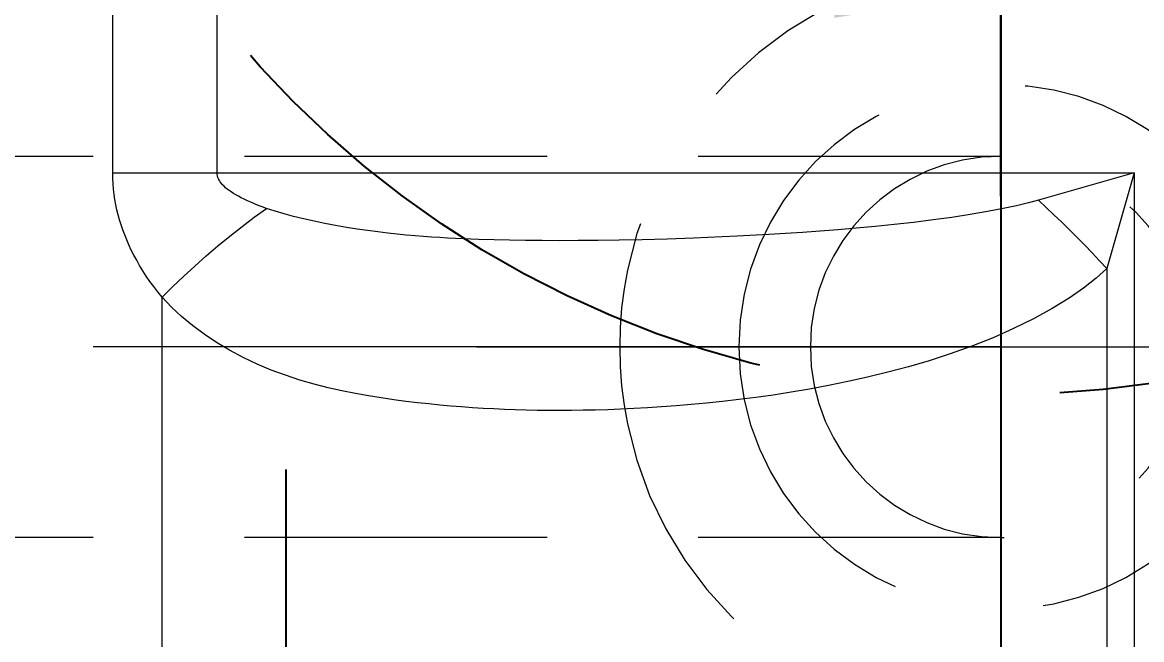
# Model space of a CAD drawing. Header units: inches. Extents: x 133169 to 134399, y -43543 to -42673.
# Drawn here: x 133801.33 to 133824.81, y -42946.45 to -42933.49 of the extents above; entities that cross this region are included whole.
import ezdxf

# ---------------------------------------------------------------- set-up
doc = ezdxf.new("R2010")
doc.units = ezdxf.units.IN
doc.header["$LTSCALE"] = 2
doc.header["$MEASUREMENT"] = 0
doc.header["$PDMODE"] = 3
doc.header["$PDSIZE"] = 0.3125
for name, pattern in [('ACAD_ISO08W100', [36, 24, -3, 6, -3]), ('CENTER', [50.8, 31.75, -6.35, 6.35, -6.35]), ('HIDDEN', [9.525, 6.35, -3.175])]:
    doc.linetypes.add(name, pattern=pattern)
doc.layers.get('0').update_dxf_attribs({"linetype": 'CONTINUOUS'})
doc.layers.get('Defpoints').update_dxf_attribs({"linetype": 'CONTINUOUS'})
doc.layers.add('CL', color=1, linetype='ACAD_ISO08W100')
doc.layers.add('DEFAULT_1', color=7, linetype='CENTER')
for name, color, linetype, lineweight in [('dim', 3, 'CONTINUOUS', 15), ('PRODUCT', 1, 'CONTINUOUS', 15), ('WR', 122, 'HIDDEN', 18), ('枕位', 75, 'CONTINUOUS', 15)]:
    doc.layers.add(name, color=color, linetype=linetype, lineweight=lineweight)
doc.styles.get("Standard").update_dxf_attribs({"font": 'txt.shx', "width": 0.67})
doc.dimstyles.new('2.00', dxfattribs={"dimtxt": 4.5, "dimasz": 3.5, "dimexe": 0.666, "dimexo": 0.626, "dimgap": 1, "dimtad": 0, "dimzin": 0, "dimdsep": 46, "dimtxsty": 'Standard', "dimcen": 0.09, "dimclrd": 3, "dimclre": 3, "dimclrt": 7, "dimazin": 0, "dimtfac": 1, "dimtofl": 0, "dimtmove": 0, "dimatfit": 0, "dimfxl": 0, "dimtolj": 1, "dimtzin": 0, "dimarcsym": 0})

# ---------------------------------------------------------------- blocks, each defined once
blk = doc.blocks.new('20160812.091803')
at = {"layer": 'DEFAULT_1', "color": 2, "linetype": 'CENTER', "ltscale": 0.5}
blk.add_line((47.822, 0), (-47.822, 0), dxfattribs=at)
blk = doc.blocks.new('*D34594')
at = {"layer": 'Defpoints', "color": 0}
for p in [(133746.864, -42930.92), (133821.864, -42932.818), (133821.864, -42937.768)]:
    blk.add_point(p, dxfattribs=at)
at = {"layer": 'dim', "color": 3, "linetype": 'ByBlock', "lineweight": -2}
for p, q in [((133746.864, -42931.546), (133746.864, -42933.484)), ((133821.864, -42937.142), (133821.864, -42932.152)), ((133750.364, -42932.818), (133775.124, -42932.818)), ((133818.364, -42932.818), (133788.179, -42932.818))]:
    blk.add_line(p, q, dxfattribs=at)
at = {"layer": 'dim', "color": 3, "linetype": 'ByBlock'}
for points in [[(133750.364, -42932.234), (133750.364, -42933.401), (133746.864, -42932.818)], [(133818.364, -42933.401), (133818.364, -42932.234), (133821.864, -42932.818)]]:
    blk.add_solid(points, dxfattribs=at)
at = {"layer": 'dim', "color": 7, "linetype": 'ByBlock', "insert": (133781.652, -42932.818), "char_height": 4.5, "attachment_point": 5}
blk.add_mtext('\\A1;75.00', dxfattribs=at)
blk = doc.blocks.new('20160224.151412')
at = {"layer": 'WR', "linetype": 'CENTER', "ltscale": 10}
for p, q in [((0, -11), (0, 11)), ((-11, 0), (11, 0))]:
    blk.add_line(p, q, dxfattribs=at)
at = {"layer": 'WR', "linetype": 'HIDDEN', "ltscale": 0.5}
for radius in [8, 5.5, 4]:
    blk.add_circle((0, 0), radius, dxfattribs=at)

msp = doc.modelspace()

# ---------------------------------------------------------------- linework, layer by layer
at = {"color": 8, "linetype": 'HIDDEN'}
msp.add_circle((133821.864, -42920.306), 21, dxfattribs=at)
at = {"layer": 'CL', "color": 7, "linetype": 'CENTER', "ltscale": 0.5}
msp.add_line((133821.864, -42720.306), (133821.864, -43120.306), dxfattribs=at)
at = {"layer": 'DEFAULT_1', "color": 2, "linetype": 'CENTER', "ltscale": 0.5}
msp.add_line((133806.864, -43038.127), (133806.864, -42942.484), dxfattribs=at)
at = {"layer": 'WR', "linetype": 'HIDDEN', "ltscale": 0.5}
for p, q in [((133821.864, -42936.306), (133726.864, -42936.306)), ((133821.864, -42944.306), (133726.864, -42944.306))]:
    msp.add_line(p, q, dxfattribs=at)
at = {"layer": 'WR', "linetype": 'CENTER', "ltscale": 0.3}
msp.add_line((133821.864, -42940.306), (133726.864, -42940.306), dxfattribs=at)
at = {"layer": '枕位', "linetype": 'ByBlock'}
for p, q in [((133803.227, -42936.651), (133803.227, -42910.306)), ((133805.418, -42936.651), (133805.418, -42910.306)), ((133803.227, -42936.651), (133824.659, -42936.651)), ((133824.659, -42936.651), (133822.649, -42937.226)), ((133824.659, -42936.651), (133824.085, -42938.662)), ((133824.659, -42936.651), (133824.659, -42947.314)), ((133815.416, -42938.023), (133814.858, -42938.041)), ((133816.015, -42937.998), (133815.416, -42938.023)), ((133811.554, -42938.067), (133811.227, -42938.059)), ((133811.889, -42938.072), (133811.554, -42938.067)), ((133812.238, -42938.075), (133811.889, -42938.072)), ((133812.604, -42938.076), (133812.238, -42938.075)), ((133812.993, -42938.075), (133812.604, -42938.076)), ((133813.409, -42938.071), (133812.993, -42938.075)), ((133813.856, -42938.065), (133813.409, -42938.071)), ((133814.339, -42938.055), (133813.856, -42938.065)), ((133814.858, -42938.041), (133814.339, -42938.055)), ((133824.085, -42938.662), (133824.085, -42947.195)), ((133804.264, -42948.491), (133804.264, -42939.264))]:
    msp.add_line(p, q, dxfattribs=at)
for points in [[(133804.264, -42939.264), (133804.174, -42939.152), (133804.089, -42939.04), (133804.008, -42938.929), (133803.931, -42938.818), (133803.86, -42938.707), (133803.792, -42938.597), (133803.73, -42938.488), (133803.671, -42938.38), (133803.617, -42938.273), (133803.567, -42938.166), (133803.52, -42938.061), (133803.478, -42937.955), (133803.439, -42937.85), (133803.403, -42937.746), (133803.371, -42937.641), (133803.342, -42937.536), (133803.316, -42937.43), (133803.293, -42937.323), (133803.273, -42937.215), (133803.257, -42937.106), (133803.244, -42936.995), (133803.235, -42936.882), (133803.229, -42936.767), (133803.227, -42936.651)], [(133806.456, -42937.398), (133806.366, -42937.366), (133806.281, -42937.334), (133806.2, -42937.302), (133806.123, -42937.27), (133806.052, -42937.239), (133805.984, -42937.207), (133805.921, -42937.176), (133805.863, -42937.145), (133805.809, -42937.114), (133805.759, -42937.084), (133805.712, -42937.054), (133805.67, -42937.024), (133805.63, -42936.994), (133805.595, -42936.964), (133805.563, -42936.934), (133805.533, -42936.904), (133805.507, -42936.874), (133805.485, -42936.843), (133805.465, -42936.812), (133805.449, -42936.781), (133805.436, -42936.749), (133805.426, -42936.717), (133805.421, -42936.684), (133805.418, -42936.651)], [(133822.649, -42937.226), (133822.438, -42937.284), (133822.191, -42937.343), (133821.907, -42937.402), (133821.579, -42937.464), (133821.214, -42937.527), (133820.834, -42937.586), (133820.439, -42937.64), (133820.029, -42937.691), (133819.622, -42937.737), (133819.224, -42937.778), (133818.829, -42937.814), (133818.443, -42937.847), (133818.067, -42937.877), (133817.699, -42937.903), (133817.341, -42937.927), (133816.994, -42937.948)], [(133824.085, -42938.662), (133823.933, -42938.498), (133823.778, -42938.334), (133823.621, -42938.171), (133823.462, -42938.009), (133823.302, -42937.848), (133823.139, -42937.689), (133822.976, -42937.532), (133822.813, -42937.378), (133822.649, -42937.226)], [(133804.264, -42939.264), (133804.484, -42939.045), (133804.712, -42938.826), (133804.947, -42938.609), (133805.188, -42938.395), (133805.435, -42938.185), (133805.687, -42937.979), (133805.941, -42937.779), (133806.198, -42937.585), (133806.456, -42937.398)], [(133811.227, -42938.059), (133810.904, -42938.05), (133810.744, -42938.044), (133810.582, -42938.037), (133810.419, -42938.03), (133810.254, -42938.021), (133810.087, -42938.012), (133809.919, -42938.001), (133809.747, -42937.989), (133809.57, -42937.975), (133809.387, -42937.958), (133809.198, -42937.94), (133809.001, -42937.918), (133808.793, -42937.893), (133808.576, -42937.865), (133808.355, -42937.833), (133808.13, -42937.797), (133807.901, -42937.758), (133807.675, -42937.715), (133807.451, -42937.669), (133807.231, -42937.619), (133807.021, -42937.567), (133806.823, -42937.513), (133806.634, -42937.456), (133806.456, -42937.398)], [(133816.994, -42937.948), (133816.33, -42937.984), (133816.015, -42937.998)], [(133824.085, -42938.662), (133823.86, -42938.865), (133823.596, -42939.072), (133823.292, -42939.281), (133822.938, -42939.497), (133822.543, -42939.716), (133822.129, -42939.922), (133821.699, -42940.112), (133821.249, -42940.289), (133820.801, -42940.451), (133820.36, -42940.594), (133819.921, -42940.722), (133819.489, -42940.838), (133819.066, -42940.942), (133818.651, -42941.034), (133818.245, -42941.117), (133817.848, -42941.191), (133817.462, -42941.256), (133817.085, -42941.315), (133816.72, -42941.366), (133816.365, -42941.411), (133816.02, -42941.451), (133815.686, -42941.486), (133815.362, -42941.516), (133815.048, -42941.543), (133814.743, -42941.565), (133814.448, -42941.584), (133814.162, -42941.6), (133813.884, -42941.612), (133813.616, -42941.622), (133813.353, -42941.63), (133813.098, -42941.635), (133812.85, -42941.638), (133812.606, -42941.639), (133812.367, -42941.638), (133812.133, -42941.636), (133811.901, -42941.631), (133811.673, -42941.624), (133811.447, -42941.616), (133811.222, -42941.606), (133810.998, -42941.594), (133810.774, -42941.58), (133810.548, -42941.564), (133810.321, -42941.546), (133810.092, -42941.526), (133809.858, -42941.502), (133809.619, -42941.476), (133809.375, -42941.447), (133809.124, -42941.413), (133808.863, -42941.375), (133808.595, -42941.333), (133808.32, -42941.283), (133808.037, -42941.227), (133807.747, -42941.163), (133807.453, -42941.087), (133807.154, -42941), (133806.851, -42940.901), (133806.551, -42940.79), (133806.255, -42940.664), (133805.962, -42940.526), (133805.679, -42940.376), (133805.407, -42940.214), (133805.146, -42940.039), (133804.901, -42939.857), (133804.673, -42939.667), (133804.461, -42939.47), (133804.264, -42939.264)]]:
    msp.add_lwpolyline(points, dxfattribs=at)

# ---------------------------------------------------------------- block references
at = {"layer": 'PRODUCT', "linetype": 'ByBlock', "rotation": -90.00000000000001}
msp.add_blockref('20160812.091803', (133806.864, -42990.306), dxfattribs=at)
at = {"layer": 'WR', "xscale": -1, "rotation": 180}
msp.add_blockref('20160224.151412', (133821.864, -42940.306), dxfattribs=at)

# ---------------------------------------------------------------- dimensions: what is measured, and where the dimension line sits
at = {"layer": 'dim', "linetype": 'ByBlock'}
dim = msp.add_linear_dim(base=(133821.864, -42932.818), p1=(133746.864, -42930.92), p2=(133821.864, -42937.768), dimstyle='2.00', dxfattribs=at)
dim.commit()
dim.dimension.update_dxf_attribs({"geometry": '*D34594', "text_midpoint": (133781.652, -42932.818), "dimtype": 160})

doc.saveas('drawing.dxf')
